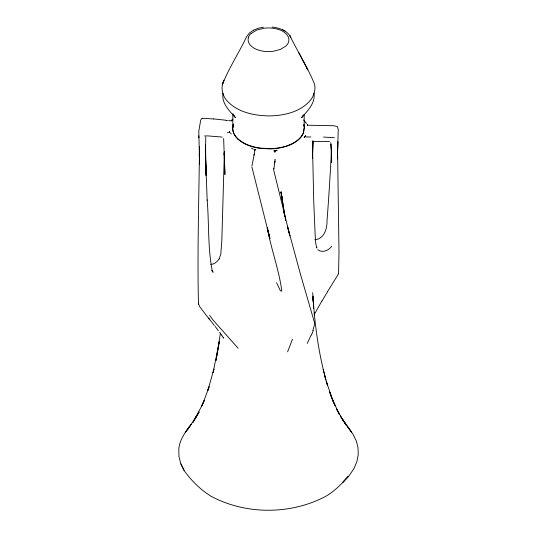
<?xml version="1.0" encoding="UTF-8"?>
<svg xmlns="http://www.w3.org/2000/svg" width="537" height="537" viewBox="0 0 537 537"><rect width="100%" height="100%" fill="white"/><g stroke="black" fill="none" stroke-linecap="round" stroke-linejoin="round"><path stroke-width="0.81" d="M232.83 127.571L232.83 113.851M199.489 146.702L199.596 163.537L198.797 131.276L200.677 120.194L201.395 118.878L202.462 118.241M224.399 151.931L224.412 157.556L224.399 152.078M199.334 156.186L199.502 146.46C198.965 198.985 197.233 251.544 198.468 304.056M224.372 152.542L224.325 154.898L224.372 152.481M224.359 152.602L221.801 241.294L220.747 254.498L219.109 258.881M331.591 149.36L331.631 162.362L330.913 144.339L331.128 148.293M337.505 154.851L337.827 141.667L337.518 158.865L337.585 151.092L339.001 252.598L338.532 273.736M205.832 135.794L205.396 155.428L205.564 144.547L206.054 175.471L205.376 149.816L205.879 171.988M331.598 148.581L331.416 154.361L331.598 148.541L331.383 153.293M337.666 147.937L338.263 129.41L337.37 126.544L333.705 125.725L308.386 125.255M312.923 140.909L312.474 156.744L312.923 141.003M312.91 141.298L312.534 158.603L312.608 149.971L313.722 201.1L315.199 235.817L315.816 243.912L316.904 248.074L316.716 247.678M331.584 148.071C330.376 172.35 328.892 196.623 327.006 220.855C327.248 228.796 324.106 239.079 314.763 239.75M223.056 93.156C221.217 103.144 229.507 110.917 235.428 117.637L233.488 115.072L234.159 116.032M232.575 128.84L233.327 124M251.927 166.027L254.35 153.763M274.796 161.919L274.897 161.254L273.722 170.216L289.745 235.266M273.716 168.826L273.769 168.43M220.418 333.162L216.049 360.481L219.371 341.351M274.749 162.201L274.622 163L275.219 159.549L274.79 159.892M274.837 152.521L274.964 151.897M219.371 341.384L213.048 372.665L213.934 369.154M248.336 37.738C246.906 42.725 251.269 46.994 255.444 48.88A20.695 11.948 0 0 0 262.479 51.082L265.083 51.451A20.654 11.921 0 0 0 273.071 51.324L280.28 49.471L285.791 46.128A20.668 11.935 0 0 0 288.664 41.812C290.087 36.825 285.731 32.556 281.556 30.669A20.695 11.948 0 0 0 274.521 28.468L271.917 28.105A20.654 11.921 0 0 0 263.929 28.226L256.72 30.079L251.209 33.428M253.907 155.072L254.115 154.038M254.296 153.166L254.753 150.575M213.914 369.208L207.772 390.6L209.108 386.788L204.503 399.233L201.556 406.321L192.897 422.451L199.133 411.913L195.871 417.276L196.099 416.86C189.91 427.432 179.794 436.312 178.794 449.274L178.969 456.524L180.707 463.465L184.392 470.949C191.575 480.843 200.469 489.697 210.887 496.148L211.195 496.322C245.845 514.815 290.067 514.815 324.905 496.779L325.08 496.678C334.222 491.617 341.512 484.052 348.399 476.346L342.908 482.186L349.365 475.319L353.89 468.667L356.85 461.8L358.213 454.906L358.045 447.818L356.367 441.099L353.071 434.292L342.418 419.276L346.07 424.955L340.377 416.054L343.74 421.572L336.504 408.892L339.297 414.087L332.859 400.703L335.128 405.603L331.121 396.205L333.135 400.971L329.436 391.433L331.201 396.064L326.221 381.028L327.51 385.398C320.549 361.73 316.488 337.283 314.232 312.742M233.327 124.537L232.769 128.652L233.206 131.377A35.341 20.399 0 0 0 240.798 141.11L243.993 143.084A35.375 20.426 0 0 0 260.371 148.098L269.849 148.642A35.375 20.426 0 0 0 283.509 146.843A34.777 20.077 0 0 0 297.552 140.197A35.388 20.433 0 0 0 303.291 132.82L304.231 127.35L303.794 124.624M305.016 137.157L305.741 135.72L304.251 137.532M338.491 273.917L327.61 291.504M312.91 330.356L314.481 324.704L314.507 322.771M204.946 135.66L204.711 136.076M292.437 339.283L287.59 351.836M307.231 343.425L311.178 335.048M302.935 116.026L303.338 115.133M201.966 405.462L204.268 400.515L201.556 406.321M231.984 120.046L231.259 120.966L232.749 119.288M314.152 314.642L321.844 301.096M305.238 136.069L304.157 137.358M231.762 120.483L232.843 119.227M302.908 115.784L301.626 117.744C307.332 110.844 315.816 103.104 313.89 93.089M191.232 424.391L187.319 429.701L191.306 424.277M219.197 258.868C217.263 261.633 214.35 264.352 210.786 264.372M331.685 246.235C328.765 250.517 322.314 253.283 317.803 249.752M253.242 30.3L249.47 32.945L246.658 36.583C239.032 52.861 228.755 68.004 222.338 84.792C221.331 89.921 222.808 95.277 225.876 99.446C236.3 112.199 253.954 115.744 269.634 115.925C284.825 115.596 301.942 111.649 311.5 98.842C314.32 94.552 315.709 89.223 314.575 84.141C307.674 67.494 297.907 52.069 289.967 35.872C286.154 29.965 278.75 27.857 272.152 27.031M253.39 30.22L258.129 28.28L263.445 27.152M274.85 151.199L276.031 150.937M277.085 150.42L273.81 150.863L275.3 151.085M276.978 150.246L274.595 150.595M202.63 118.294L213.511 118.952M306.05 136.935L310.883 137.002M253.907 149.702L255.941 149.857L254.853 149.695M312.588 141.345L329.483 141.627M230.95 120.818L228.527 120.61M323.489 137.069L334.37 137.673M206.799 135.814L222.184 137.076M227.446 132.35L228.614 132.471M226.117 120.355L227.44 120.489M213.498 118.912L226.131 120.248M254.565 149.93L254.954 150.085M251.45 148.219L253.028 148.897M282.824 29.877L284.959 31.039M237.925 139.15L240.657 141.352A35.536 20.52 0 0 0 260.331 148.366L269.896 148.91A35.583 20.547 0 0 0 287.751 145.822A34.925 20.164 0 0 0 297.706 140.425A35.583 20.54 0 0 0 303.479 133.001L304.425 127.477A35.596 20.554 0 0 0 303.982 124.738M238.133 348.231L212.739 319.71L209.652 315.313M307.171 124.383L307.674 125.034M303.6 119.905L305.781 122.543M305.674 122.51L306.513 123.53M230.487 133.055L231.326 134.075M229.326 132.115L229.829 132.82M222.029 335.471L219.606 332.302M209.611 319.616L199.435 306.325M215.156 326.456L218.364 330.671M221.875 335.679L223.66 338.129L223.285 337.283M347.332 426.338L351.728 432.419L342.418 419.276M211.954 270.52L213.115 272.252L212.095 270.608L212.283 271.004C207.665 247.725 209.168 223.533 207.154 199.918M199.321 305.714L198.509 303.788M298.773 52.566L307.761 69.884L306.271 66.991M289.967 35.872L290.826 37.53L289.859 35.657M233.823 115.368L233.152 114.052L233.622 115.609L233.313 114.462M184.037 470.385L180.855 463.921M276.595 282.731L280.119 290.228L280.858 291.034L281.831 291.061C279.012 269.789 271.091 248.946 267.225 227.769L269.641 237.616M314.373 322.16L300.472 274.266L287.725 227.346M289.96 235.978L287.537 226.554M267.661 229.601L251.907 167.054M267.5 228.937L269.97 238.703M324.697 375.383L325.758 379.625L323.234 369.463M267.406 228.534L269.863 238.361M267.312 228.131L269.755 237.985M307.352 124.785L307.493 125.403L307.459 124.792M229.648 131.988L229.507 131.283L229.541 132.384M285.65 220.559L281.113 192.447M282.744 203.06L281.073 192.071L284.664 215.887M284.113 212.29L284.697 216.122M284.08 212.048L284.684 215.988M282.684 202.704L281.039 191.763L282.63 202.409M313.487 303.546L312.843 296.176L314.474 315.239M330.772 142.634L330.933 144.688M313.293 301.391L312.702 292.658M313.105 299.109L313.272 302.304M313.36 303.902L313.588 308.513M223.64 138.519L224.922 174.512L224.285 152.394L224.58 162.859M207.175 200.281L205.322 151.4M224.258 153.468L224.614 163.926M199.314 154.77L199.636 164.584L199.314 154.059M331.396 154.126L331.631 162.362M198.818 135.834L198.865 137.794M224.526 161.268L224.419 152.166M304.17 114.247L304.17 126.43M208.604 318.072A374.994 14.667 50.8 0 1 214.357 325.576M321.918 301.197A374.994 228.332 -77.3 0 1 327.677 291.604M313.219 330.275A380.995 120.536 -19.3 0 1 311.527 334.96M237.978 139.184A35.536 20.52 0 0 1 232.635 128.893M248.255 37.624A20.695 11.948 0 0 1 251.135 33.307M223.835 80.228L222.338 84.792L223.835 80.228M188.353 428.217L185.238 432.6L189.635 426.472L188.353 428.217"/></g></svg>
